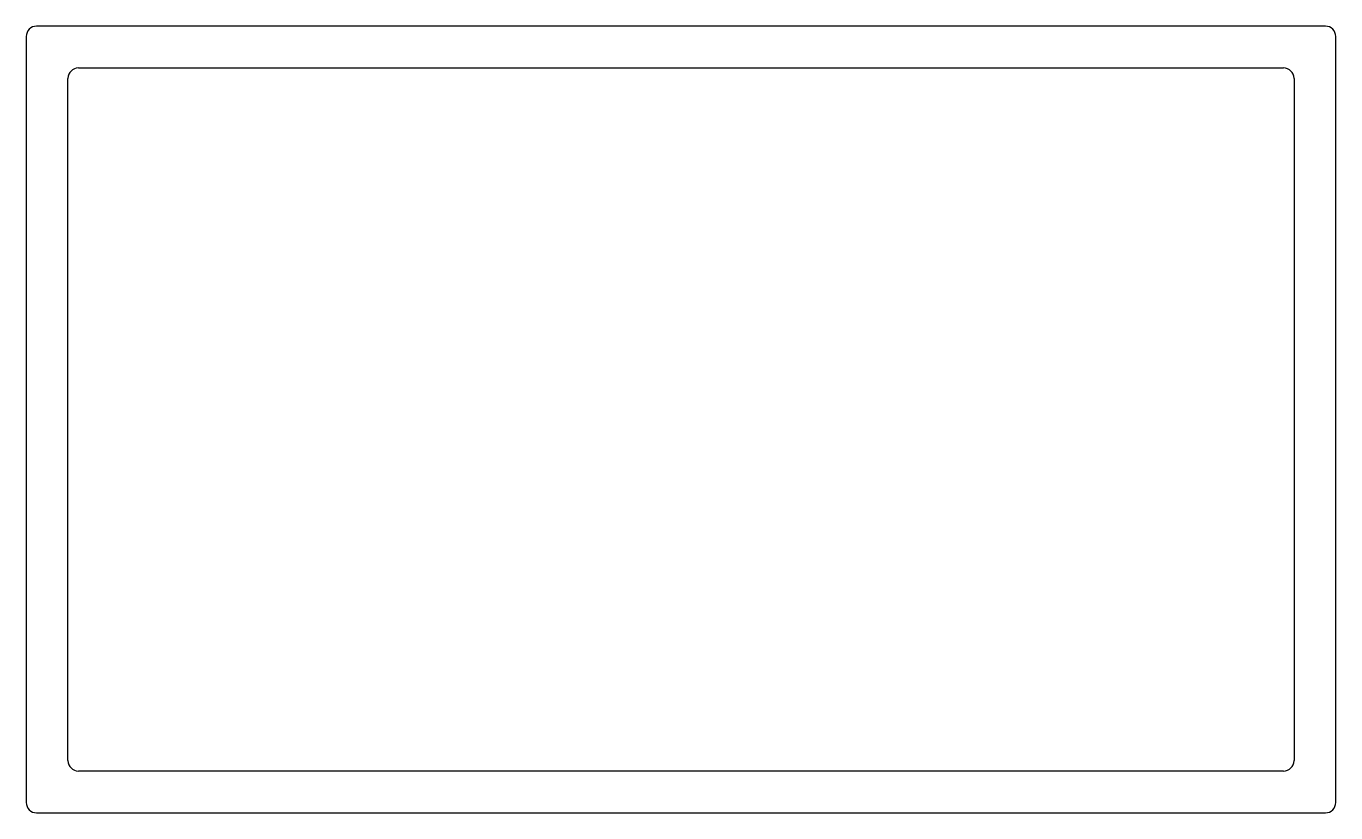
# Model space of a CAD drawing. Extents: x -23.8 to 23.9, y 0.8 to 29.5.
import ezdxf

# ---------------------------------------------------------------- set-up
doc = ezdxf.new("R2010")
doc.units = 0
doc.layers.add('5', color=7, linetype='CONTINUOUS')

msp = doc.modelspace()

# ---------------------------------------------------------------- linework, layer by layer
at = {"layer": '5', "color": 7, "linetype": 'CONTINUOUS'}
for p, q in [((23.53, 29.464), (-23.46, 29.464)), ((-23.841, 29.083), (-23.841, 1.143)), ((23.911, 1.143), (23.911, 29.083)), ((-21.936, 27.94), (22.006, 27.94)), ((-22.317, 2.667), (-22.317, 27.559)), ((22.387, 27.559), (22.387, 2.667)), ((22.006, 2.286), (-21.936, 2.286)), ((-23.46, 0.762), (23.53, 0.762))]:
    msp.add_line(p, q, dxfattribs=at)
for centre, start, end in [((-23.46, 29.083), 90, 180), ((23.53, 29.083), 0, 90), ((-21.936, 27.559), 90, 180), ((22.006, 27.559), 0, 90), ((-21.936, 2.667), 180, 270), ((22.006, 2.667), 270, 360), ((-23.46, 1.143), 180, 270), ((23.53, 1.143), 270, 360)]:
    msp.add_arc(centre, 0.381, start, end, dxfattribs=at)

doc.saveas('drawing.dxf')
